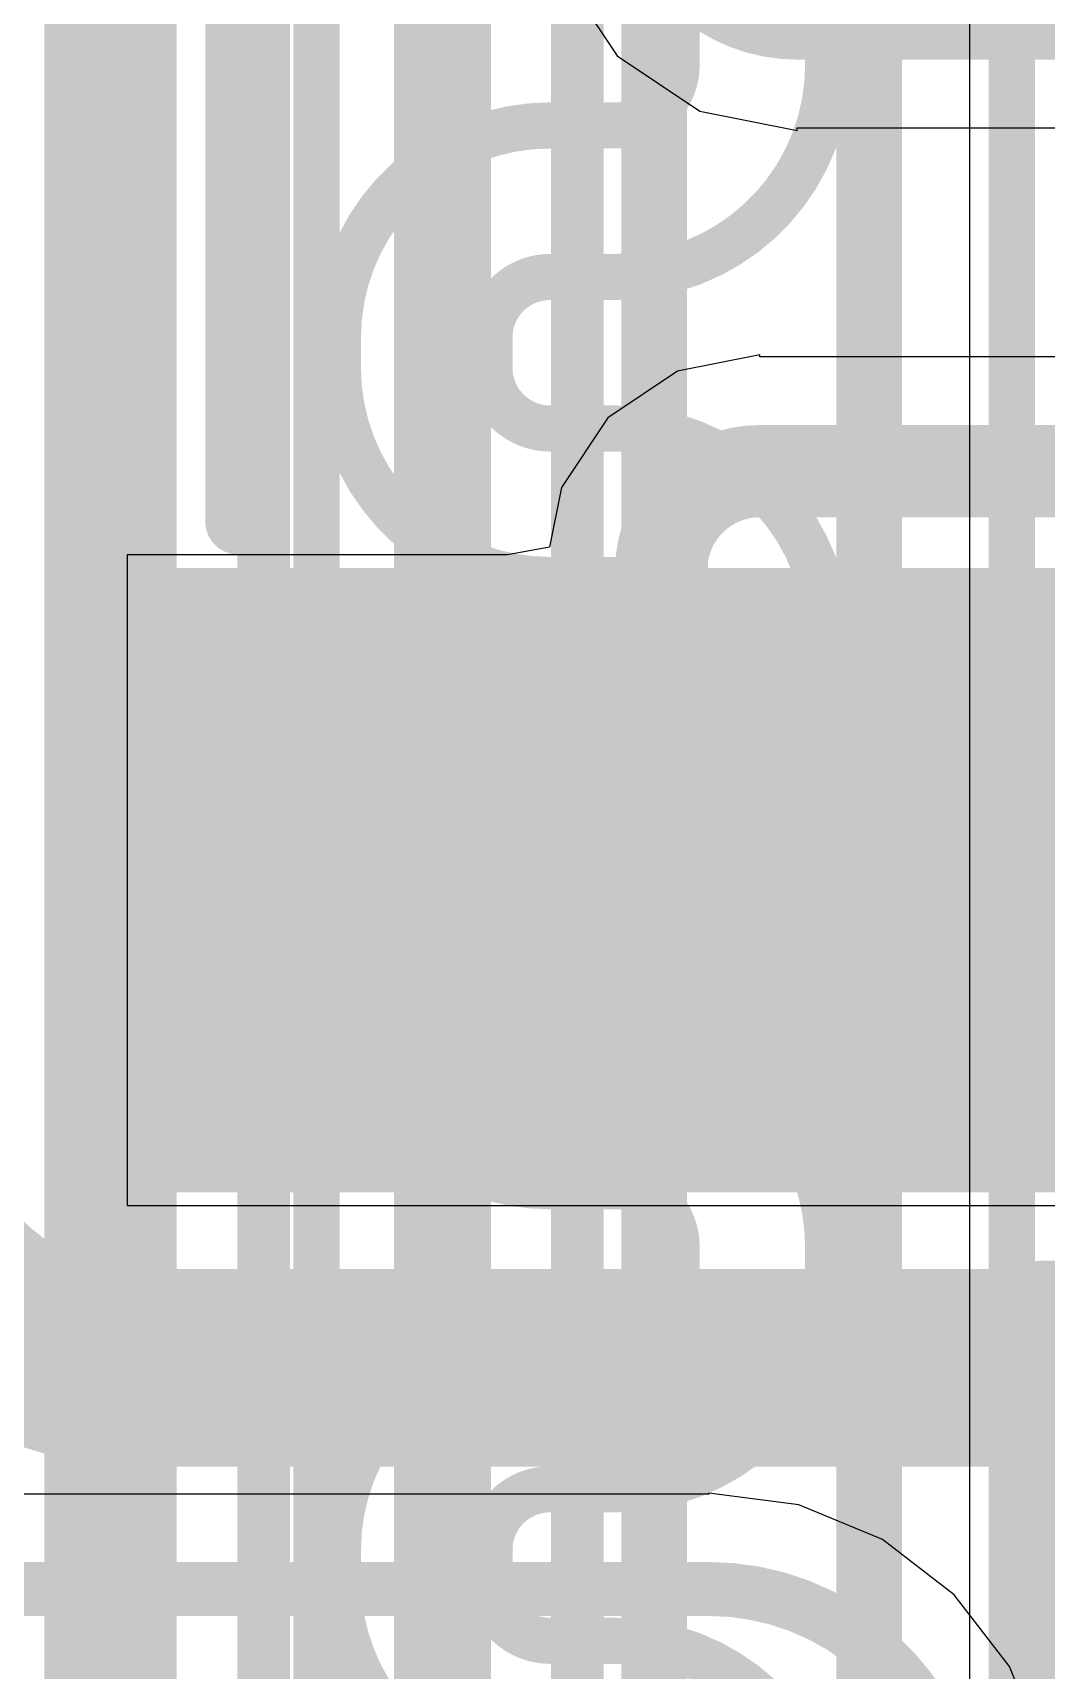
# Model space of a CAD drawing. Header units: inches. Extents: x -6 to 283, y -12 to 154.
# Drawn here: x 31.181 to 33.135, y -0.385 to 2.772 of the extents above; entities that cross this region are included whole.
import ezdxf

# ---------------------------------------------------------------- set-up
doc = ezdxf.new("R2010")
doc.units = ezdxf.units.IN
for name, color, linetype in [('Bottom Layer', 5, 'Continuous'), ('Bottom Overlay', 54, 'Continuous'), ('Bottom Paste', 16, 'Continuous'), ('Bottom Solder', 6, 'Continuous'), ('Signal L1', 76, 'Continuous'), ('Signal L2', 6, 'Continuous'), ('Top Layer', 1, 'Continuous')]:
    doc.layers.add(name, color=color, linetype=linetype)

# ---------------------------------------------------------------- blocks, each defined once
blk = doc.blocks.new('SMD3215_2P_B_48')
at = {"layer": 'Bottom Layer'}
blk.add_hatch(color=5, dxfattribs=at).paths.add_polyline_path([(-1.75, 0.9), (-0.75, 0.9), (-0.75, -0.9), (-1.75, -0.9)])
at = {"layer": 'Bottom Paste'}
blk.add_hatch(color=16, dxfattribs=at).paths.add_polyline_path([(-1.75, 0.9), (-0.75, 0.9), (-0.75, -0.9), (-1.75, -0.9)])
at = {"layer": 'Bottom Solder'}
blk.add_hatch(color=6, dxfattribs=at).paths.add_polyline_path([(-1.8516, 1.0016), (-0.6484, 1.0016), (-0.6484, -1.0016), (-1.8516, -1.0016)])
at = {"layer": 'Bottom Overlay'}
blk.add_lwpolyline([(-0.5588, 0.8128, 0.127, 0.127, 0), (0.5588, 0.8128, 0.127, 0.127, 0)], format="xyseb", dxfattribs=at)
blk.add_lwpolyline([(-0.5905, 0.8128, 0.0635, 0.0635, 1), (-0.5271, 0.8128, 0.0635, 0.0635, 1)], format="xyseb", close=True, dxfattribs=at)
blk = doc.blocks.new('C___0402_B_446')
at = {"layer": 'Bottom Layer'}
for points in [[(-0.2413, 0.3175), (-0.2413, -0.3175), (-0.6985, -0.3175), (-0.6985, 0.3175)], [(0.6985, 0.3175), (0.6985, -0.3175), (0.2413, -0.3175), (0.2413, 0.3175)]]:
    blk.add_hatch(color=5, dxfattribs=at).paths.add_polyline_path(points)
at = {"layer": 'Bottom Paste'}
for points in [[(-0.2413, 0.3175), (-0.2413, -0.3175), (-0.6985, -0.3175), (-0.6985, 0.3175)], [(0.6985, 0.3175), (0.6985, -0.3175), (0.2413, -0.3175), (0.2413, 0.3175)]]:
    blk.add_hatch(color=16, dxfattribs=at).paths.add_polyline_path(points)
at = {"layer": 'Bottom Solder'}
for points in [[(-0.1813, 0.3775), (-0.1813, -0.3775), (-0.7585, -0.3775), (-0.7585, 0.3775)], [(0.7585, 0.3775), (0.7585, -0.3775), (0.1813, -0.3775), (0.1813, 0.3775)]]:
    blk.add_hatch(color=6, dxfattribs=at).paths.add_polyline_path(points)
at = {"layer": 'Bottom Overlay'}
for points in [[(-0.2794, 0.4064, 0.127, 0.127, 0), (-0.7874, 0.4064, 0.127, 0.127, 0)], [(-0.7874, 0.4064, 0.127, 0.127, 0), (-0.7874, -0.4064, 0.127, 0.127, 0)], [(0.7874, 0.4064, 0.127, 0.127, 0), (0.2794, 0.4064, 0.127, 0.127, 0)], [(0.7874, 0.4064, 0.127, 0.127, 0), (0.7874, -0.4064, 0.127, 0.127, 0)], [(-0.2794, -0.4064, 0.127, 0.127, 0), (-0.7874, -0.4064, 0.127, 0.127, 0)], [(0.7874, -0.4064, 0.127, 0.127, 0), (0.2794, -0.4064, 0.127, 0.127, 0)]]:
    blk.add_lwpolyline(points, format="xyseb", dxfattribs=at)
for points in [[(-0.8191, 0.4064, 0.0635, 0.0635, 1), (-0.7556, 0.4064, 0.0635, 0.0635, 1)], [(-0.8191, 0.4064, 0.0635, 0.0635, 1), (-0.7556, 0.4064, 0.0635, 0.0635, 1)], [(-0.3111, 0.4064, 0.0635, 0.0635, 1), (-0.2477, 0.4064, 0.0635, 0.0635, 1)], [(0.2477, 0.4064, 0.0635, 0.0635, 1), (0.3111, 0.4064, 0.0635, 0.0635, 1)], [(0.7556, 0.4064, 0.0635, 0.0635, 1), (0.8191, 0.4064, 0.0635, 0.0635, 1)], [(0.7556, 0.4064, 0.0635, 0.0635, 1), (0.8191, 0.4064, 0.0635, 0.0635, 1)], [(-0.8191, -0.4064, 0.0635, 0.0635, 1), (-0.7556, -0.4064, 0.0635, 0.0635, 1)], [(-0.8191, -0.4064, 0.0635, 0.0635, 1), (-0.7556, -0.4064, 0.0635, 0.0635, 1)], [(-0.3111, -0.4064, 0.0635, 0.0635, 1), (-0.2477, -0.4064, 0.0635, 0.0635, 1)], [(0.2477, -0.4064, 0.0635, 0.0635, 1), (0.3111, -0.4064, 0.0635, 0.0635, 1)], [(0.7556, -0.4064, 0.0635, 0.0635, 1), (0.8191, -0.4064, 0.0635, 0.0635, 1)], [(0.7556, -0.4064, 0.0635, 0.0635, 1), (0.8191, -0.4064, 0.0635, 0.0635, 1)]]:
    blk.add_lwpolyline(points, format="xyseb", close=True, dxfattribs=at)

msp = doc.modelspace()

# ---------------------------------------------------------------- linework, layer by layer
at = {"layer": 'Bottom Layer'}
for p, q in [((32.2016, 2.8859), (32.3078, 2.727)), ((32.3078, 2.727), (32.4667, 2.6208)), ((32.4667, 2.6208), (32.6542, 2.5835)), ((32.6542, 2.5835), (32.6542, 2.5887)), ((32.6542, 2.5887), (33.7232, 2.5887)), ((32.5824, 2.1506), (32.4241, 2.1191)), ((32.5824, 2.1468), (32.5824, 2.1506)), ((33.7232, 2.1468), (32.5824, 2.1468)), ((32.4241, 2.1191), (32.2898, 2.0294)), ((32.2898, 2.0294), (32.2001, 1.8951)), ((32.2001, 1.8951), (32.1773, 1.7804)), ((32.1773, 1.7804), (32.0962, 1.7653)), ((32.0962, 1.7653), (31.3627, 1.7653)), ((31.3627, 1.7653), (31.3627, 0.5113)), ((31.3627, 0.5113), (33.4167, 0.5113)), ((32.4842, -0.0454), (30.7812, -0.0454)), ((32.6574, -0.066), (32.4842, -0.0432)), ((32.4842, -0.0432), (32.4842, -0.0454)), ((32.8187, -0.1328), (32.6574, -0.066)), ((32.9573, -0.2391), (32.8187, -0.1328)), ((33.0636, -0.3777), (32.9573, -0.2391)), ((33.1304, -0.539), (33.0636, -0.3777))]:
    msp.add_line(p, q, dxfattribs=at)
for points in [[(32.6542, 2.8088, 0.1778, 0.1778, -0.414214), (32.3897, 3.0734, 0.1778, 0.1778, 0)], [(32.6542, 2.8088, 0.1778, 0.1778, 0), (34.2961, 2.8088, 0.1778, 0.1778, 0)], [(32.3936, 1.7571, 0.1778, 0.1778, -0.383145), (32.5824, 1.9267, 0.1778, 0.1778, 0)], [(32.5824, 1.9267, 0.1778, 0.1778, 0), (34.045, 1.9267, 0.1778, 0.1778, 0)], [(32.3923, 1.5494, 0.1778, 0.1778, 0), (32.3936, 1.7571, 0.1778, 0.1778, 0)], [(32.3897, 1.1383, 0.1778, 0.1778, 0), (32.3923, 1.5494, 0.1778, 0.1778, 0)], [(31.3065, 0.2049, 0.381, 0.381, -0.368678), (30.8784, 0.7066, 0.381, 0.381, 0)], [(31.3864, 0.1986, 0.381, 0.381, -0.039503), (31.3065, 0.2049, 0.381, 0.381, 0)], [(31.3864, 0.1986, 0.381, 0.381, 0), (33.5097, 0.1986, 0.381, 0.381, 0)], [(31.3864, 0.1986, 0.2032, 0.2032, 0), (31.3927, 0.2049, 0.2032, 0.2032, 0)], [(30.7812, -0.228, 0.1041, 0.1041, 0), (32.4842, -0.228, 0.1041, 0.1041, 0)], [(32.4842, -0.228, 0.1041, 0.1041, -0.414214), (32.9684, -0.7122, 0.1041, 0.1041, 0)]]:
    msp.add_lwpolyline(points, format="xyseb", dxfattribs=at)
for points in [[(32.6098, 2.8088, 0.0889, 0.0889, 1), (32.6987, 2.8088, 0.0889, 0.0889, 1)], [(32.6098, 2.8088, 0.0889, 0.0889, 1), (32.6987, 2.8088, 0.0889, 0.0889, 1)], [(32.538, 1.9267, 0.0889, 0.0889, 1), (32.6269, 1.9267, 0.0889, 0.0889, 1)], [(32.538, 1.9267, 0.0889, 0.0889, 1), (32.6269, 1.9267, 0.0889, 0.0889, 1)], [(32.3491, 1.7571, 0.0889, 0.0889, 1), (32.438, 1.7571, 0.0889, 0.0889, 1)], [(32.3491, 1.7571, 0.0889, 0.0889, 1), (32.438, 1.7571, 0.0889, 0.0889, 1)], [(32.3478, 1.5494, 0.0889, 0.0889, 1), (32.4367, 1.5494, 0.0889, 0.0889, 1)], [(32.3478, 1.5494, 0.0889, 0.0889, 1), (32.4367, 1.5494, 0.0889, 0.0889, 1)], [(32.3452, 1.1383, 0.0889, 0.0889, 1), (32.4341, 1.1383, 0.0889, 0.0889, 1)], [(31.2112, 0.2049, 0.1905, 0.1905, 1), (31.4017, 0.2049, 0.1905, 0.1905, 1)], [(31.2112, 0.2049, 0.1905, 0.1905, 1), (31.4017, 0.2049, 0.1905, 0.1905, 1)], [(31.2911, 0.1986, 0.1905, 0.1905, 1), (31.4816, 0.1986, 0.1905, 0.1905, 1)], [(31.2911, 0.1986, 0.1905, 0.1905, 1), (31.4816, 0.1986, 0.1905, 0.1905, 1)], [(31.3356, 0.1986, 0.1016, 0.1016, 1), (31.4372, 0.1986, 0.1016, 0.1016, 1)], [(31.3419, 0.2049, 0.1016, 0.1016, 1), (31.4435, 0.2049, 0.1016, 0.1016, 1)], [(32.4582, -0.228, 0.0521, 0.0521, 1), (32.5103, -0.228, 0.0521, 0.0521, 1)], [(32.4582, -0.228, 0.0521, 0.0521, 1), (32.5103, -0.228, 0.0521, 0.0521, 1)]]:
    msp.add_lwpolyline(points, format="xyseb", close=True, dxfattribs=at)
at = {"layer": 'Signal L1'}
for points in [[(31.4136, -4.7794, 0.0889, 0.0889, 0), (31.4136, 6.4938, 0.0889, 0.0889, 0)], [(33.0684, -7.5955, 0.0889, 0.0889, 0), (33.0684, 3.5992, 0.0889, 0.0889, 0)], [(32.3054, 3.1773, 0.0889, 0.0889, -0.414214), (32.7143, 2.7684, 0.0889, 0.0889, 0)], [(32.3054, 2.8852, 0.0889, 0.0889, -0.414214), (32.4222, 2.7684, 0.0889, 0.0889, 0)], [(32.4222, 2.71, 0.0889, 0.0889, 0), (32.4222, 2.7684, 0.0889, 0.0889, 0)], [(32.7143, 2.71, 0.0889, 0.0889, 0), (32.7143, 2.7684, 0.0889, 0.0889, 0)], [(32.4222, 2.71, 0.0889, 0.0889, -0.414214), (32.3054, 2.5931, 0.0889, 0.0889, 0)], [(32.7143, 2.71, 0.0889, 0.0889, -0.414214), (32.3054, 2.301, 0.0889, 0.0889, 0)], [(31.7692, 2.1842, 0.0889, 0.0889, -0.414214), (32.1781, 2.5931, 0.0889, 0.0889, 0)], [(32.1781, 2.5931, 0.0889, 0.0889, 0), (32.3054, 2.5931, 0.0889, 0.0889, 0)], [(32.0613, 2.1842, 0.0889, 0.0889, -0.414214), (32.1781, 2.301, 0.0889, 0.0889, 0)], [(32.1781, 2.301, 0.0889, 0.0889, 0), (32.3054, 2.301, 0.0889, 0.0889, 0)], [(31.7692, 2.1258, 0.0889, 0.0889, 0), (31.7692, 2.1842, 0.0889, 0.0889, 0)], [(32.0613, 2.1258, 0.0889, 0.0889, 0), (32.0613, 2.1842, 0.0889, 0.0889, 0)], [(32.1781, 1.7168, 0.0889, 0.0889, -0.414214), (31.7692, 2.1258, 0.0889, 0.0889, 0)], [(32.1781, 2.0089, 0.0889, 0.0889, -0.414214), (32.0613, 2.1258, 0.0889, 0.0889, 0)], [(32.1781, 2.0089, 0.0889, 0.0889, 0), (32.3054, 2.0089, 0.0889, 0.0889, 0)], [(32.3054, 2.0089, 0.0889, 0.0889, -0.414214), (32.7143, 1.6, 0.0889, 0.0889, 0)], [(32.1781, 1.7168, 0.0889, 0.0889, 0), (32.3054, 1.7168, 0.0889, 0.0889, 0)], [(32.3054, 1.7168, 0.0889, 0.0889, -0.414214), (32.4222, 1.6, 0.0889, 0.0889, 0)], [(32.4222, 1.5416, 0.0889, 0.0889, 0), (32.4222, 1.6, 0.0889, 0.0889, 0)], [(32.7143, 1.5416, 0.0889, 0.0889, 0), (32.7143, 1.6, 0.0889, 0.0889, 0)], [(32.4222, 1.5416, 0.0889, 0.0889, -0.414214), (32.3054, 1.4247, 0.0889, 0.0889, 0)], [(32.7143, 1.5416, 0.0889, 0.0889, -0.414214), (32.3054, 1.1326, 0.0889, 0.0889, 0)], [(31.7692, 1.0158, 0.0889, 0.0889, -0.414214), (32.1781, 1.4247, 0.0889, 0.0889, 0)], [(32.1781, 1.4247, 0.0889, 0.0889, 0), (32.3054, 1.4247, 0.0889, 0.0889, 0)], [(32.0613, 1.0158, 0.0889, 0.0889, -0.414214), (32.1781, 1.1326, 0.0889, 0.0889, 0)], [(32.1781, 1.1326, 0.0889, 0.0889, 0), (32.3054, 1.1326, 0.0889, 0.0889, 0)], [(31.7692, 0.9574, 0.0889, 0.0889, 0), (31.7692, 1.0158, 0.0889, 0.0889, 0)], [(32.0613, 0.9574, 0.0889, 0.0889, 0), (32.0613, 1.0158, 0.0889, 0.0889, 0)], [(32.1781, 0.5484, 0.0889, 0.0889, -0.414214), (31.7692, 0.9574, 0.0889, 0.0889, 0)], [(32.1781, 0.8405, 0.0889, 0.0889, -0.414214), (32.0613, 0.9574, 0.0889, 0.0889, 0)], [(32.1781, 0.8405, 0.0889, 0.0889, 0), (32.3054, 0.8405, 0.0889, 0.0889, 0)], [(32.3054, 0.8405, 0.0889, 0.0889, -0.414214), (32.7143, 0.4316, 0.0889, 0.0889, 0)], [(32.1781, 0.5484, 0.0889, 0.0889, 0), (32.3054, 0.5484, 0.0889, 0.0889, 0)], [(32.3054, 0.5484, 0.0889, 0.0889, -0.414214), (32.4222, 0.4316, 0.0889, 0.0889, 0)], [(32.4222, 0.3732, 0.0889, 0.0889, 0), (32.4222, 0.4316, 0.0889, 0.0889, 0)], [(32.7143, 0.3732, 0.0889, 0.0889, 0), (32.7143, 0.4316, 0.0889, 0.0889, 0)], [(32.4222, 0.3732, 0.0889, 0.0889, -0.414214), (32.3054, 0.2563, 0.0889, 0.0889, 0)], [(32.7143, 0.3732, 0.0889, 0.0889, -0.414214), (32.3054, -0.0358, 0.0889, 0.0889, 0)], [(31.7692, -0.1526, 0.0889, 0.0889, -0.414214), (32.1781, 0.2563, 0.0889, 0.0889, 0)], [(32.1781, 0.2563, 0.0889, 0.0889, 0), (32.3054, 0.2563, 0.0889, 0.0889, 0)], [(32.0613, -0.1526, 0.0889, 0.0889, -0.414214), (32.1781, -0.0358, 0.0889, 0.0889, 0)], [(32.1781, -0.0358, 0.0889, 0.0889, 0), (32.3054, -0.0358, 0.0889, 0.0889, 0)], [(31.7692, -0.211, 0.0889, 0.0889, 0), (31.7692, -0.1526, 0.0889, 0.0889, 0)], [(32.0613, -0.211, 0.0889, 0.0889, 0), (32.0613, -0.1526, 0.0889, 0.0889, 0)], [(32.1781, -0.62, 0.0889, 0.0889, -0.414214), (31.7692, -0.211, 0.0889, 0.0889, 0)], [(32.1781, -0.3279, 0.0889, 0.0889, -0.414214), (32.0613, -0.211, 0.0889, 0.0889, 0)], [(32.1781, -0.3279, 0.0889, 0.0889, 0), (32.3054, -0.3279, 0.0889, 0.0889, 0)], [(32.3054, -0.3279, 0.0889, 0.0889, -0.414214), (32.7143, -0.7368, 0.0889, 0.0889, 0)]]:
    msp.add_lwpolyline(points, format="xyseb", dxfattribs=at)
for points in [[(32.4, 2.7684, 0.0445, 0.0445, 1), (32.4445, 2.7684, 0.0445, 0.0445, 1)], [(32.4, 2.7684, 0.0445, 0.0445, 1), (32.4445, 2.7684, 0.0445, 0.0445, 1)], [(32.6921, 2.7684, 0.0445, 0.0445, 1), (32.7366, 2.7684, 0.0445, 0.0445, 1)], [(32.6921, 2.7684, 0.0445, 0.0445, 1), (32.7366, 2.7684, 0.0445, 0.0445, 1)], [(32.4, 2.71, 0.0445, 0.0445, 1), (32.4445, 2.71, 0.0445, 0.0445, 1)], [(32.4, 2.71, 0.0445, 0.0445, 1), (32.4445, 2.71, 0.0445, 0.0445, 1)], [(32.6921, 2.71, 0.0445, 0.0445, 1), (32.7366, 2.71, 0.0445, 0.0445, 1)], [(32.6921, 2.71, 0.0445, 0.0445, 1), (32.7366, 2.71, 0.0445, 0.0445, 1)], [(32.1559, 2.5931, 0.0445, 0.0445, 1), (32.2003, 2.5931, 0.0445, 0.0445, 1)], [(32.1559, 2.5931, 0.0445, 0.0445, 1), (32.2003, 2.5931, 0.0445, 0.0445, 1)], [(32.2832, 2.5931, 0.0445, 0.0445, 1), (32.3276, 2.5931, 0.0445, 0.0445, 1)], [(32.2832, 2.5931, 0.0445, 0.0445, 1), (32.3276, 2.5931, 0.0445, 0.0445, 1)], [(32.1559, 2.301, 0.0445, 0.0445, 1), (32.2003, 2.301, 0.0445, 0.0445, 1)], [(32.1559, 2.301, 0.0445, 0.0445, 1), (32.2003, 2.301, 0.0445, 0.0445, 1)], [(32.2832, 2.301, 0.0445, 0.0445, 1), (32.3276, 2.301, 0.0445, 0.0445, 1)], [(32.2832, 2.301, 0.0445, 0.0445, 1), (32.3276, 2.301, 0.0445, 0.0445, 1)], [(31.7469, 2.1842, 0.0445, 0.0445, 1), (31.7914, 2.1842, 0.0445, 0.0445, 1)], [(31.7469, 2.1842, 0.0445, 0.0445, 1), (31.7914, 2.1842, 0.0445, 0.0445, 1)], [(32.039, 2.1842, 0.0445, 0.0445, 1), (32.0835, 2.1842, 0.0445, 0.0445, 1)], [(32.039, 2.1842, 0.0445, 0.0445, 1), (32.0835, 2.1842, 0.0445, 0.0445, 1)], [(31.7469, 2.1258, 0.0445, 0.0445, 1), (31.7914, 2.1258, 0.0445, 0.0445, 1)], [(31.7469, 2.1258, 0.0445, 0.0445, 1), (31.7914, 2.1258, 0.0445, 0.0445, 1)], [(32.039, 2.1258, 0.0445, 0.0445, 1), (32.0835, 2.1258, 0.0445, 0.0445, 1)], [(32.039, 2.1258, 0.0445, 0.0445, 1), (32.0835, 2.1258, 0.0445, 0.0445, 1)], [(32.1559, 2.0089, 0.0445, 0.0445, 1), (32.2003, 2.0089, 0.0445, 0.0445, 1)], [(32.1559, 2.0089, 0.0445, 0.0445, 1), (32.2003, 2.0089, 0.0445, 0.0445, 1)], [(32.2832, 2.0089, 0.0445, 0.0445, 1), (32.3276, 2.0089, 0.0445, 0.0445, 1)], [(32.2832, 2.0089, 0.0445, 0.0445, 1), (32.3276, 2.0089, 0.0445, 0.0445, 1)], [(32.1559, 1.7168, 0.0445, 0.0445, 1), (32.2003, 1.7168, 0.0445, 0.0445, 1)], [(32.1559, 1.7168, 0.0445, 0.0445, 1), (32.2003, 1.7168, 0.0445, 0.0445, 1)], [(32.2832, 1.7168, 0.0445, 0.0445, 1), (32.3276, 1.7168, 0.0445, 0.0445, 1)], [(32.2832, 1.7168, 0.0445, 0.0445, 1), (32.3276, 1.7168, 0.0445, 0.0445, 1)], [(32.4, 1.6, 0.0445, 0.0445, 1), (32.4445, 1.6, 0.0445, 0.0445, 1)], [(32.4, 1.6, 0.0445, 0.0445, 1), (32.4445, 1.6, 0.0445, 0.0445, 1)], [(32.6921, 1.6, 0.0445, 0.0445, 1), (32.7366, 1.6, 0.0445, 0.0445, 1)], [(32.6921, 1.6, 0.0445, 0.0445, 1), (32.7366, 1.6, 0.0445, 0.0445, 1)], [(32.4, 1.5416, 0.0445, 0.0445, 1), (32.4445, 1.5416, 0.0445, 0.0445, 1)], [(32.4, 1.5416, 0.0445, 0.0445, 1), (32.4445, 1.5416, 0.0445, 0.0445, 1)], [(32.6921, 1.5416, 0.0445, 0.0445, 1), (32.7366, 1.5416, 0.0445, 0.0445, 1)], [(32.6921, 1.5416, 0.0445, 0.0445, 1), (32.7366, 1.5416, 0.0445, 0.0445, 1)], [(32.1559, 1.4247, 0.0445, 0.0445, 1), (32.2003, 1.4247, 0.0445, 0.0445, 1)], [(32.1559, 1.4247, 0.0445, 0.0445, 1), (32.2003, 1.4247, 0.0445, 0.0445, 1)], [(32.2832, 1.4247, 0.0445, 0.0445, 1), (32.3276, 1.4247, 0.0445, 0.0445, 1)], [(32.2832, 1.4247, 0.0445, 0.0445, 1), (32.3276, 1.4247, 0.0445, 0.0445, 1)], [(32.1559, 1.1326, 0.0445, 0.0445, 1), (32.2003, 1.1326, 0.0445, 0.0445, 1)], [(32.1559, 1.1326, 0.0445, 0.0445, 1), (32.2003, 1.1326, 0.0445, 0.0445, 1)], [(32.2832, 1.1326, 0.0445, 0.0445, 1), (32.3276, 1.1326, 0.0445, 0.0445, 1)], [(32.2832, 1.1326, 0.0445, 0.0445, 1), (32.3276, 1.1326, 0.0445, 0.0445, 1)], [(31.7469, 1.0158, 0.0445, 0.0445, 1), (31.7914, 1.0158, 0.0445, 0.0445, 1)], [(31.7469, 1.0158, 0.0445, 0.0445, 1), (31.7914, 1.0158, 0.0445, 0.0445, 1)], [(32.039, 1.0158, 0.0445, 0.0445, 1), (32.0835, 1.0158, 0.0445, 0.0445, 1)], [(32.039, 1.0158, 0.0445, 0.0445, 1), (32.0835, 1.0158, 0.0445, 0.0445, 1)], [(31.7469, 0.9574, 0.0445, 0.0445, 1), (31.7914, 0.9574, 0.0445, 0.0445, 1)], [(31.7469, 0.9574, 0.0445, 0.0445, 1), (31.7914, 0.9574, 0.0445, 0.0445, 1)], [(32.039, 0.9574, 0.0445, 0.0445, 1), (32.0835, 0.9574, 0.0445, 0.0445, 1)], [(32.039, 0.9574, 0.0445, 0.0445, 1), (32.0835, 0.9574, 0.0445, 0.0445, 1)], [(32.1559, 0.8405, 0.0445, 0.0445, 1), (32.2003, 0.8405, 0.0445, 0.0445, 1)], [(32.1559, 0.8405, 0.0445, 0.0445, 1), (32.2003, 0.8405, 0.0445, 0.0445, 1)], [(32.2832, 0.8405, 0.0445, 0.0445, 1), (32.3276, 0.8405, 0.0445, 0.0445, 1)], [(32.2832, 0.8405, 0.0445, 0.0445, 1), (32.3276, 0.8405, 0.0445, 0.0445, 1)], [(32.1559, 0.5484, 0.0445, 0.0445, 1), (32.2003, 0.5484, 0.0445, 0.0445, 1)], [(32.1559, 0.5484, 0.0445, 0.0445, 1), (32.2003, 0.5484, 0.0445, 0.0445, 1)], [(32.2832, 0.5484, 0.0445, 0.0445, 1), (32.3276, 0.5484, 0.0445, 0.0445, 1)], [(32.2832, 0.5484, 0.0445, 0.0445, 1), (32.3276, 0.5484, 0.0445, 0.0445, 1)], [(32.4, 0.4316, 0.0445, 0.0445, 1), (32.4445, 0.4316, 0.0445, 0.0445, 1)], [(32.4, 0.4316, 0.0445, 0.0445, 1), (32.4445, 0.4316, 0.0445, 0.0445, 1)], [(32.6921, 0.4316, 0.0445, 0.0445, 1), (32.7366, 0.4316, 0.0445, 0.0445, 1)], [(32.6921, 0.4316, 0.0445, 0.0445, 1), (32.7366, 0.4316, 0.0445, 0.0445, 1)], [(32.4, 0.3732, 0.0445, 0.0445, 1), (32.4445, 0.3732, 0.0445, 0.0445, 1)], [(32.4, 0.3732, 0.0445, 0.0445, 1), (32.4445, 0.3732, 0.0445, 0.0445, 1)], [(32.6921, 0.3732, 0.0445, 0.0445, 1), (32.7366, 0.3732, 0.0445, 0.0445, 1)], [(32.6921, 0.3732, 0.0445, 0.0445, 1), (32.7366, 0.3732, 0.0445, 0.0445, 1)], [(32.1559, 0.2563, 0.0445, 0.0445, 1), (32.2003, 0.2563, 0.0445, 0.0445, 1)], [(32.1559, 0.2563, 0.0445, 0.0445, 1), (32.2003, 0.2563, 0.0445, 0.0445, 1)], [(32.2832, 0.2563, 0.0445, 0.0445, 1), (32.3276, 0.2563, 0.0445, 0.0445, 1)], [(32.2832, 0.2563, 0.0445, 0.0445, 1), (32.3276, 0.2563, 0.0445, 0.0445, 1)], [(32.1559, -0.0358, 0.0445, 0.0445, 1), (32.2003, -0.0358, 0.0445, 0.0445, 1)], [(32.1559, -0.0358, 0.0445, 0.0445, 1), (32.2003, -0.0358, 0.0445, 0.0445, 1)], [(32.2832, -0.0358, 0.0445, 0.0445, 1), (32.3276, -0.0358, 0.0445, 0.0445, 1)], [(32.2832, -0.0358, 0.0445, 0.0445, 1), (32.3276, -0.0358, 0.0445, 0.0445, 1)], [(31.7469, -0.1526, 0.0445, 0.0445, 1), (31.7914, -0.1526, 0.0445, 0.0445, 1)], [(31.7469, -0.1526, 0.0445, 0.0445, 1), (31.7914, -0.1526, 0.0445, 0.0445, 1)], [(32.039, -0.1526, 0.0445, 0.0445, 1), (32.0835, -0.1526, 0.0445, 0.0445, 1)], [(32.039, -0.1526, 0.0445, 0.0445, 1), (32.0835, -0.1526, 0.0445, 0.0445, 1)], [(31.7469, -0.211, 0.0445, 0.0445, 1), (31.7914, -0.211, 0.0445, 0.0445, 1)], [(31.7469, -0.211, 0.0445, 0.0445, 1), (31.7914, -0.211, 0.0445, 0.0445, 1)], [(32.039, -0.211, 0.0445, 0.0445, 1), (32.0835, -0.211, 0.0445, 0.0445, 1)], [(32.039, -0.211, 0.0445, 0.0445, 1), (32.0835, -0.211, 0.0445, 0.0445, 1)], [(32.1559, -0.3279, 0.0445, 0.0445, 1), (32.2003, -0.3279, 0.0445, 0.0445, 1)], [(32.1559, -0.3279, 0.0445, 0.0445, 1), (32.2003, -0.3279, 0.0445, 0.0445, 1)], [(32.2832, -0.3279, 0.0445, 0.0445, 1), (32.3276, -0.3279, 0.0445, 0.0445, 1)], [(32.2832, -0.3279, 0.0445, 0.0445, 1), (32.3276, -0.3279, 0.0445, 0.0445, 1)]]:
    msp.add_lwpolyline(points, format="xyseb", close=True, dxfattribs=at)
at = {"layer": 'Signal L2'}
for points in [[(31.9284, -1.4378, 0.1016, 0.1016, 0), (31.9284, 6.8992, 0.1016, 0.1016, 0)], [(31.626, -1.563, 0.1016, 0.1016, 0), (31.626, 6.817, 0.1016, 0.1016, 0)], [(31.3301, -1.6815, 0.1016, 0.1016, 0), (31.3301, 6.7323, 0.1016, 0.1016, 0)], [(32.2308, -1.3125, 0.1016, 0.1016, 0), (32.2308, 3.1896, 0.1016, 0.1016, 0)]]:
    msp.add_lwpolyline(points, format="xyseb", dxfattribs=at)
at = {"layer": 'Top Layer'}
msp.add_line((32.9876, -5.0294), (32.9876, 2.98), dxfattribs=at)
for points in [[(31.3301, -3.6585, 0.254, 0.254, 0), (31.3301, 3.6648, 0.254, 0.254, 0)], [(32.7933, 3.0682, 0.127, 0.127, 0), (32.7933, -5.0294, 0.127, 0.127, 0)], [(32.3788, -5.4276, 0.127, 0.127, 0), (32.3788, 2.942, 0.127, 0.127, 0)], [(31.7279, -5.0706, 0.0889, 0.0889, 0), (31.7279, 2.8195, 0.0889, 0.0889, 0)], [(32.02, -5.1916, 0.0889, 0.0889, 0), (32.02, 2.8189, 0.0889, 0.0889, 0)]]:
    msp.add_lwpolyline(points, format="xyseb", dxfattribs=at)

# ---------------------------------------------------------------- block references
for name, p, rotation in [('SMD3215_2P_B_48', (32.3897, 2.3883), 90), ('C___0402_B_446', (33.9137, -0.0652), 180)]:
    msp.add_blockref(name, p, dxfattribs=dict(rotation=rotation))

doc.saveas('drawing.dxf')
